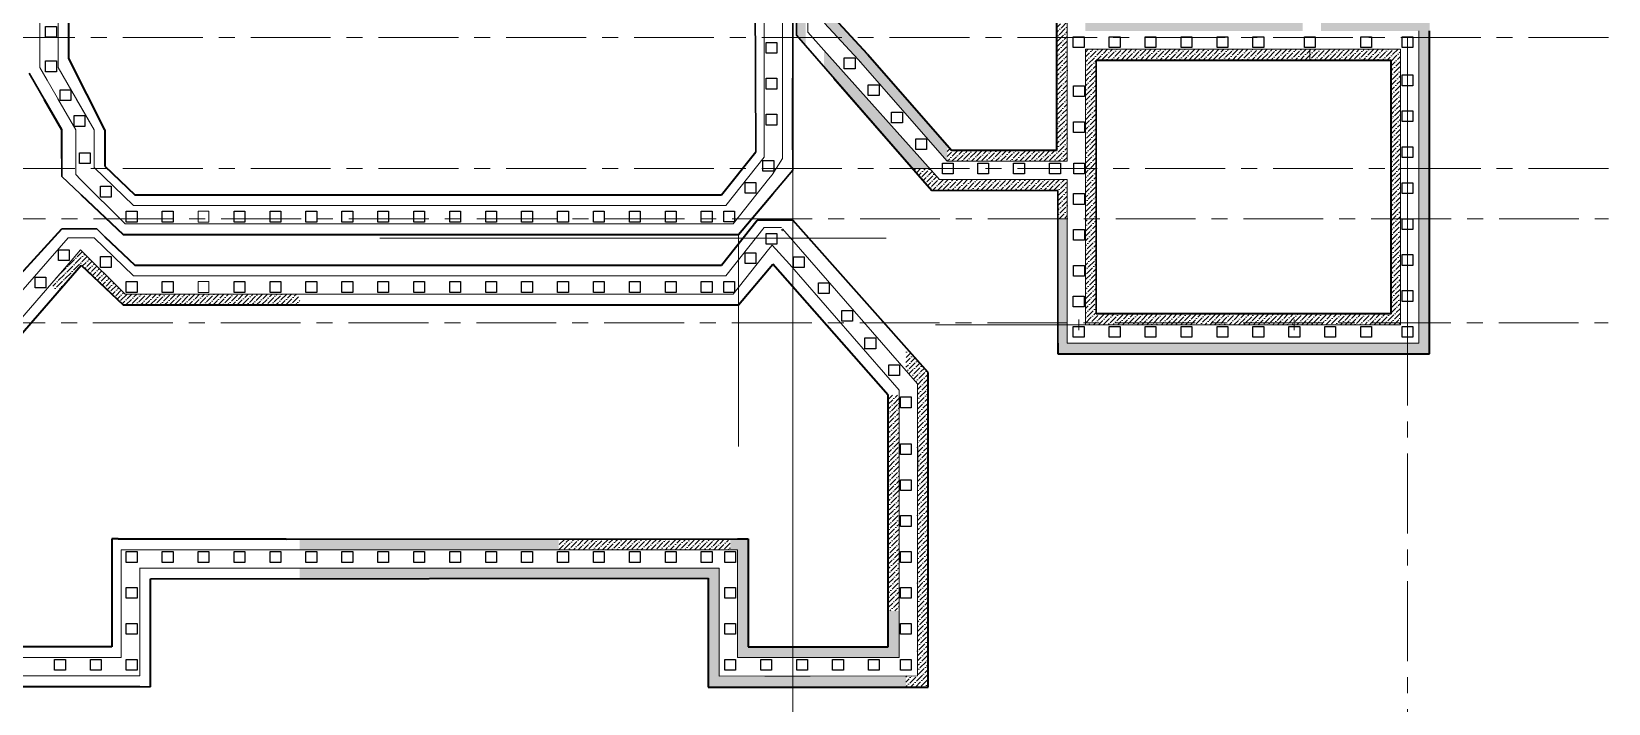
# Model space of a CAD drawing. Header units: millimetres. Extents: x -689206 to 4969298, y -1019800 to 703299.
# Drawn here: x 1076345 to 1120225, y -517150 to -498459 of the extents above; entities that cross this region are included whole.
import ezdxf

# ---------------------------------------------------------------- set-up
doc = ezdxf.new("R2010")
doc.units = ezdxf.units.MM
doc.linetypes.add('JIS_02_4.0', pattern=[5.5, 4, -1.5])
doc.linetypes.add('осеваяX2', pattern=[101.6, 63.5, -12.7, 12.7, -12.7])
for name, color, linetype, lineweight in [('несущие', 7, 'Continuous', 30), ('ПЕРЕГОРОДКИ', 252, 'Continuous', 9), ('РАЗМЕРЫ', 7, 'Continuous', 9), ('сваи', 7, 'JIS_02_4.0', 30), ('стены', 7, 'Continuous', 20)]:
    doc.layers.add(name, color=color, linetype=linetype, lineweight=lineweight)
pattern_1 = [(45, (114195.78, -145217.57), (50.513941, 185.2177825), [238.125, -47.625, 0, -47.625])]
pattern_2 = [(45, (113047.93, -147175.53), (50.513941, 185.2177825), [238.125, -47.625, 0, -47.625])]

msp = doc.modelspace()

# ---------------------------------------------------------------- hatches: boundary and pattern name
at = {"layer": 'РАЗМЕРЫ', "lineweight": 5, "ltscale": 35}
h = msp.add_hatch(dxfattribs=at)
h.set_pattern_fill('ANSI36', color=0, scale=30)
h.set_pattern_definition(pattern_1)
h.paths.add_polyline_path([(1101775.8, -487694.8), (1101823.9, -487694.8), (1101823.9, -487394.8), (1101632.4, -487394.8), (1099385.5, -490377.7), (1098982.2, -490913.2), (1099295.7, -490913.2)])
h.paths.add_polyline_path([(1101823.9, -486584.8), (1101375.8, -486584.8), (1101305.8, -486584.8), (1100903.8, -487115.2), (1101255.3, -487115.2), (1101428.9, -486884.8), (1101607.9, -486884.8), (1101823.9, -486884.8)])
h.paths.add_polyline_path([(1105162.8, -485642.7), (1104862.7, -485642.7), (1104862.7, -486584.8), (1101823.9, -486584.8), (1101823.9, -486884.8), (1105162.8, -486884.8)])
h.paths.add_polyline_path([(1105162.9, -487394.8), (1101823.9, -487394.8), (1101823.9, -487694.8), (1104862.9, -487694.8), (1104862.9, -490913.2), (1105162.9, -490913.2), (1105162.9, -487594.8)])
h.paths.add_polyline_path([(1111913.7, -487394.8), (1105672.8, -487394.8), (1105672.8, -490913.2), (1105972.8, -490913.2), (1105972.8, -487694.8), (1111913.7, -487694.8)])
h.paths.add_polyline_path([(1111913.7, -486584.8), (1105932.6, -486584.8), (1105932.6, -485642.7), (1105672.8, -485642.7), (1105672.8, -486884.8), (1111913.7, -486884.8)])
h.paths.add_polyline_path([(1099295.7, -490913.2), (1098982.2, -490913.2), (1098569, -491461.7), (1098393.6, -491694.6), (1098393.6, -494615.2), (1098693.6, -494615.2), (1098693.6, -491694.6)])
h.paths.add_polyline_path([(1098693.6, -494615.2), (1098393.6, -494615.2), (1098393.6, -498212), (1098409.8, -498229.1), (1098778.7, -498623.2), (1099178.8, -498623.2), (1098693.6, -498104.7)])
h.paths.add_polyline_path([(1099178.8, -498623.2), (1098778.7, -498623.2), (1099350.9, -499234.6), (1101823.9, -502065.7), (1101823.9, -501618.3), (1099610.7, -499084.6)])
h.paths.add_polyline_path([(1097883.5, -491100.6), (1097602.1, -491472), (1097615.7, -494615.2), (1097883.5, -494615.2)])
h.paths.add_polyline_path([(1097685.8, -498623.2), (1097883.5, -498850.1), (1097883.5, -498623.2)])
h.paths.add_polyline_path([(1097632.9, -498562.6), (1097685.8, -498623.2), (1097883.5, -498623.2), (1097883.5, -494615.2), (1097615.7, -494615.2)])
h.paths.add_polyline_path([(1098393.6, -499435.2), (1100863, -502268), (1101330, -502268), (1098393.6, -498981)])
h = msp.add_hatch(dxfattribs=at)
h.set_pattern_fill('ANSI36', color=0, scale=30)
h.set_pattern_definition(pattern_1)
h.paths.add_polyline_path([(1105162.9, -490913.2), (1104862.9, -490913.2), (1104862.9, -494615.2), (1105162.9, -494615.2)])
h.paths.add_polyline_path([(1105162.9, -494615.2), (1104862.9, -494615.2), (1104862.9, -498623.2), (1105162.9, -498623.2)])
h.paths.add_polyline_path([(1105672.8, -494615.2), (1105972.8, -494615.2), (1105972.8, -490913.2), (1105672.8, -490913.2)])
h = msp.add_hatch(dxfattribs=at)
h.set_pattern_fill('ANSI36', color=0, scale=30)
h.set_pattern_definition(pattern_1)
h.paths.add_polyline_path([(1112523.7, -494615.2), (1112223.7, -494615.2), (1112223.7, -498441.9), (1114636.1, -498441.9), (1114636.1, -498141.9), (1112523.7, -498141.9)])
h.paths.add_polyline_path([(1111713.7, -494615.2), (1111413.7, -494615.2), (1111413.7, -498141.9), (1105972.8, -498141.9), (1105972.8, -494615.2), (1105672.8, -494615.2), (1105672.8, -498441.9), (1111713.7, -498441.9)])
h.paths.add_polyline_path([(1115245.7, -498141.9), (1114636.1, -498141.9), (1114636.1, -498441.9), (1114945.7, -498441.9), (1114945.7, -498623.2), (1115245.7, -498623.2), (1115245.7, -498441.9)])
h.paths.add_polyline_path([(1115245.7, -498623.2), (1114945.7, -498623.2), (1114945.7, -502268), (1115245.7, -502268)])
h.paths.add_polyline_path([(1115245.7, -502268), (1114945.7, -502268), (1114945.7, -503667.2), (1115245.7, -503667.2)])
h.paths.add_polyline_path([(1115245.7, -503667.2), (1114945.7, -503667.2), (1114945.7, -506615.2), (1115245.7, -506615.2)])
h.paths.add_polyline_path([(1115245.7, -506615.2), (1114945.7, -506615.2), (1114945.7, -507125.2), (1114636.1, -507125.2), (1114636.1, -507425.2), (1114945.7, -507425.2), (1115245.7, -507425.2)])
h.paths.add_polyline_path([(1114635.7, -507125.2), (1111913.7, -507125.2), (1111913.7, -507425.2), (1114635.7, -507425.2)])
h.paths.add_polyline_path([(1111913.7, -507125.2), (1105483.8, -507125.2), (1105483.8, -507425.2), (1111913.7, -507425.2)])
h.paths.add_polyline_path([(1105483.8, -507125.2), (1105162.9, -507125.2), (1105162.9, -506615.2), (1104903.1, -506615.2), (1104903.1, -507125.2), (1104903.1, -507425.2), (1105483.8, -507425.2)])
h.paths.add_polyline_path([(1105162.9, -504331.9), (1105162.9, -503667.2), (1104903.1, -503667.2), (1104903.1, -504181.9), (1104903.1, -506615.2), (1105162.9, -506615.2)])
h = msp.add_hatch(dxfattribs=at)
h.set_pattern_fill('ANSI36', color=0, scale=30)
h.set_pattern_definition(pattern_1)
h.paths.add_polyline_path([(1105162.9, -498623.2), (1104862.9, -498623.2), (1104862.9, -501769.1), (1101955.6, -501769.1), (1101823.9, -501618.3), (1101823.9, -502065.7), (1101826.9, -502069.1), (1105162.9, -502069.1)])
h.paths.add_polyline_path([(1105162.9, -502579.1), (1101823.9, -502579.1), (1101823.9, -502879.1), (1104903.1, -502879.1), (1104903.1, -503667.2), (1105162.9, -503667.2)])
h.paths.add_polyline_path([(1101823.9, -502579.1), (1101607.9, -502579.1), (1101330, -502268), (1100863, -502268), (1101395.8, -502879.1), (1101823.9, -502879.1)])
h = msp.add_hatch(dxfattribs=at)
h.set_pattern_fill('ANSI36', color=0, scale=30)
h.set_pattern_definition(pattern_1)
h.paths.add_polyline_path([(1105972.8, -503667.2), (1105672.8, -503667.2), (1105672.9, -506615.2), (1111913.7, -506615.2), (1111913.7, -506315.2), (1105972.8, -506315.2)])
h.paths.add_polyline_path([(1105972.8, -502268), (1105672.8, -502268), (1105672.8, -503667.2), (1105972.8, -503667.2)])
h.paths.add_polyline_path([(1114435.7, -503667.2), (1114175.9, -503667.2), (1114175.9, -506315.2), (1111913.7, -506315.2), (1111913.7, -506615.2), (1114435.7, -506615.2)])
h.paths.add_polyline_path([(1114435.7, -502268), (1114175.9, -502268), (1114175.9, -503667.2), (1114435.7, -503667.2)])
h.paths.add_polyline_path([(1114435.7, -498951.9), (1111913.7, -498951.9), (1111913.7, -499251.9), (1114175.9, -499251.9), (1114175.9, -502268), (1114435.7, -502268)])
h = msp.add_hatch(dxfattribs=at)
h.set_pattern_fill('ANSI36', color=0, scale=30)
h.set_pattern_definition(pattern_1)
h.paths.add_polyline_path([(1105672.8, -498951.9), (1105672.8, -502268), (1105972.8, -502268), (1105972.8, -502069.1), (1105972.8, -499251.9), (1111913.7, -499251.9), (1111913.7, -498951.9)])
h = msp.add_hatch(dxfattribs=at)
h.set_pattern_fill('ANSI36', color=0, scale=30)
h.set_pattern_definition(pattern_2)
h.paths.add_polyline_path([(1077709.8, -504531), (1077502.7, -504768.8), (1076936.6, -505418.7), (1076936.9, -505625.2), (1077150.6, -505625.2), (1077728.4, -504960.8), (1078432, -505625.2), (1078808.7, -505625.2)])
h.paths.add_polyline_path([(1078949.3, -505765.2), (1078808.7, -505625.2), (1078432, -505625.2), (1078897.9, -506065.2), (1079131.6, -506065.2), (1079131.6, -505765.2)])
h.paths.add_polyline_path([(1083806, -506065.2), (1083806, -505765.2), (1080926, -505765.2), (1079131.6, -505765.2), (1079131.6, -506065.2)])
h = msp.add_hatch(dxfattribs=at)
h.set_pattern_fill('ANSI36', color=0, scale=30)
h.set_pattern_definition(pattern_2)
h.paths.add_polyline_path([(1101296, -507945.5), (1100676, -507248.1), (1100676, -507888.3), (1100996, -508255.7), (1100996, -508255.7), (1100996, -508573.2), (1101296, -508573.2), (1101296, -508245.5)])
h.paths.add_polyline_path([(1100996, -513075.2), (1101296, -513075.2), (1101296, -508573.2), (1100996, -508573.2)])
h.paths.add_polyline_path([(1100486, -508573.2), (1100186, -508573.2), (1100186, -513075.2), (1100486, -513075.2)])
h.paths.add_polyline_path([(1100186, -514575.2), (1100486, -514575.2), (1100486, -513075.2), (1100186, -513075.2)])
h.paths.add_polyline_path([(1100996, -514575.2), (1101296, -514575.2), (1101296, -513075.2), (1100996, -513075.2)])
h.paths.add_polyline_path([(1101296, -514575.2), (1100996, -514575.2), (1100996, -516075.2), (1101296, -516075.2)])
h.paths.add_polyline_path([(1101296, -516075.2), (1100996, -516075.2), (1100996, -516385.2), (1100676, -516385.7), (1100676, -516693.8), (1100996, -516693.8), (1101296, -516693.8)])
h = msp.add_hatch(dxfattribs=at)
h.set_pattern_fill('ANSI36', color=0, scale=30)
h.set_pattern_definition(pattern_2)
h.paths.add_polyline_path([(1091016, -512576.6), (1083806, -512578.6), (1083806, -512875.4), (1084006, -512875.2), (1087415.9, -512875.2), (1090811.8, -512875.2), (1091016, -512875.2)])
h.paths.add_polyline_path([(1091016, -513385.2), (1090906.4, -513385.2), (1083806, -513385.2), (1083806, -513679.1), (1091016, -513668.4)])
h.paths.add_polyline_path([(1092335.9, -513385.2), (1091016, -513385.2), (1091016, -513668.4), (1092335.9, -513666.4)])
h.paths.add_polyline_path([(1095476, -513385.2), (1092335.9, -513385.2), (1092335.9, -513666.4), (1095171.9, -513662.2), (1095171.9, -514575.2), (1095476, -514575.2)])
h.paths.add_polyline_path([(1095476, -514575.2), (1095171.9, -514575.2), (1095171.9, -516075.2), (1095477.4, -516075.2), (1095476, -515115.2)])
h.paths.add_polyline_path([(1095477.4, -516075.2), (1095171.9, -516075.2), (1095171.9, -516393.8), (1095171.9, -516693.8), (1095786, -516693.8), (1095786, -516392.9), (1095477.9, -516393.4)])
h.paths.add_polyline_path([(1096935.7, -515575.5), (1096286, -515575.5), (1096286, -514575.2), (1095986, -514575.2), (1095986, -515875.2), (1096935.7, -515875.2)])
h.paths.add_polyline_path([(1100486, -514575.2), (1100186, -514575.2), (1100186, -515575.5), (1096935.7, -515575.5), (1096935.7, -515875.2), (1100486, -515875.2)])
h.paths.add_polyline_path([(1100676, -516385.7), (1096935.7, -516391.2), (1096935.7, -516693.8), (1100676, -516693.8)])
h.paths.add_polyline_path([(1096935.7, -516391.5), (1096746, -516391.5), (1095786, -516392.9), (1095786, -516693.8), (1096935.7, -516693.8)])
h.paths.add_polyline_path([(1096286, -513075.2), (1095986, -513075.2), (1095986, -514575.2), (1096286, -514575.2)])
h.paths.add_polyline_path([(1096286, -512575.1), (1095986, -512575.2), (1095786, -512575.3), (1095786, -512875.2), (1095986, -512875.2), (1095986, -513075.2), (1096286, -513075.2)])
h = msp.add_hatch(dxfattribs=at)
h.set_pattern_fill('ANSI36', color=0, scale=30)
h.set_pattern_definition(pattern_2)
h.paths.add_polyline_path([(1092335.9, -512875.2), (1092335.9, -512576.2), (1091016, -512576.6), (1091016, -512875.2)])
h.paths.add_polyline_path([(1092335.9, -512576.2), (1092335.9, -512875.2), (1095786, -512875.2), (1095786, -512575.3)])

# ---------------------------------------------------------------- linework, layer by layer
at = {"layer": 'несущие', "lineweight": 35}
for p, q in [((1104862.9, -487694.8), (1104862.9, -501769.1)), ((1105672.8, -499251.9), (1105672.7, -499251.9)), ((1114175.9, -506315.2), (1105972.8, -506315.2))]:
    msp.add_line(p, q, dxfattribs=at)
at = {"layer": 'несущие', "lineweight": 13}
for p, q in [((1105162.9, -487594.8), (1105162.9, -502069.1)), ((1105672.8, -498951.9), (1105672.8, -502069.1)), ((1078956, -512875.2), (1078836, -512875.2))]:
    msp.add_line(p, q, dxfattribs=at)
at = {"layer": 'несущие', "lineweight": 30}
msp.add_line((1105972.8, -499251.9), (1105972.8, -502069.1), dxfattribs=at)
at = {"layer": 'несущие', "lineweight": 15}
for p, q in [((1097245.7, -501280.5), (1097246, -501992.3)), ((1084006, -512875.2), (1078956, -512879.6)), ((1087415.9, -512875.2), (1084006, -512875.2)), ((1090811.8, -512875.2), (1087415.9, -512875.2)), ((1079353.1, -513385.2), (1095476, -513385.2)), ((1079354, -513385.2), (1079354, -516385.2))]:
    msp.add_line(p, q, dxfattribs=at)
at = {"layer": 'ПЕРЕГОРОДКИ', "linetype": 'ByBlock', "lineweight": 15}
for p, q in [((1078836, -515875.2), (1074335.9, -515875.2)), ((1079354, -516385.2), (1073825.9, -516385.2))]:
    msp.add_line(p, q, dxfattribs=at)
at = {"layer": 'РАЗМЕРЫ', "linetype": 'осеваяX2', "lineweight": 5, "ltscale": 35}
for p, q in [((1114636.1, -523087.6), (1114636.1, -473246.3)), ((1120225.4, -498623.2), (1053172.7, -498623.2)), ((1120225.4, -502268), (1053172.7, -502268))]:
    msp.add_line(p, q, dxfattribs=at)
at = {"layer": 'РАЗМЕРЫ', "lineweight": 30, "ltscale": 35}
for p, q in [((1097526.8, -499757.6), (1097526.8, -487932.3)), ((1097632.9, -498562.6), (1097632.9, -491431.3)), ((1101395.8, -502879.1), (1097632.9, -498562.6)), ((1077187.9, -501192.3), (1076275.9, -499612.6)), ((1077187.9, -501992.3), (1077187.9, -502492.4)), ((1097526.8, -501747.7), (1097526.8, -502316.9)), ((1096017.9, -504107.2), (1097526.8, -502316.9)), ((1078897.9, -504107.2), (1077187.9, -502492.4)), ((1096539.7, -503710), (1097530.6, -503710)), ((1077187.9, -503950.2), (1078159.1, -503950.2)), ((1078385.9, -504165.5), (1078159.1, -503950.2)), ((1079354, -516685.2), (1079654, -516685.2))]:
    msp.add_line(p, q, dxfattribs=at)
at = {"layer": 'РАЗМЕРЫ', "lineweight": 35, "ltscale": 35}
for p, q in [((1077385.9, -499205.2), (1077385.9, -490357.6)), ((1115245.7, -507425.2), (1115245.7, -498441.9)), ((1078385.9, -501192.3), (1077385.9, -499205.2)), ((1097526.8, -501747.7), (1097526.8, -499757.6)), ((1098674.6, -499757.6), (1101395.8, -502879.1)), ((1077187.9, -501192.3), (1076708.3, -500361.6)), ((1077187.9, -501992.3), (1077187.9, -501192.3)), ((1078385.9, -501192.3), (1078385.9, -502207.6)), ((1078385.9, -502207.6), (1079217.9, -502997.2)), ((1079217.9, -502997.2), (1095547.4, -502997.2)), ((1096017.9, -504107.2), (1096971.5, -502975.8)), ((1101296, -507945.5), (1097530.6, -503710)), ((1073525.9, -507955.5), (1077187.9, -503950.2)), ((1078385.9, -504165.5), (1079217.9, -504955.2)), ((1078897.9, -504107.2), (1095866, -504107.2)), ((1095866, -504107.2), (1096017.9, -504107.2)), ((1079217.9, -504955.2), (1095547.4, -504955.2)), ((1096017.9, -506065.2), (1096971.5, -504933.8)), ((1100186, -508573.2), (1096971.5, -504933.8)), ((1078897.9, -506065.2), (1095866, -506065.2)), ((1095866, -506065.2), (1096017.9, -506065.2)), ((1104903.1, -507125.2), (1104903.1, -507425.2)), ((1104903.1, -507425.2), (1114945.7, -507425.2)), ((1114945.7, -507425.2), (1115245.7, -507425.2)), ((1101296, -508245.5), (1101296, -507945.5)), ((1100186, -515575.5), (1100186, -508573.2)), ((1101296, -516693.8), (1101296, -508245.5)), ((1078755.7, -512575.1), (1078576.2, -512575.2)), ((1078755.7, -512575.4), (1083426, -512575.4)), ((1083426, -512578.7), (1095986, -512575.2)), ((1095986, -512575.2), (1096286, -512575.1)), ((1096286, -512575.1), (1096286, -515575.5)), ((1079654, -513685.2), (1095171.9, -513662.2)), ((1079654, -516685.2), (1079654, -513685.2)), ((1095171.9, -513661.8), (1095171.9, -516393.8)), ((1078576.2, -515575.2), (1074635.9, -515575.2)), ((1096282.7, -515575.5), (1100186, -515575.5)), ((1095171.9, -516393.8), (1095171.9, -516693.8)), ((1079354, -516685.2), (1073525.9, -516685.2)), ((1095171.9, -516693.8), (1100996, -516693.8)), ((1100996, -516693.8), (1101296, -516693.8))]:
    msp.add_line(p, q, dxfattribs=at)
at = {"layer": 'РАЗМЕРЫ', "linetype": 'ByBlock', "lineweight": 15}
for p, q in [((1076575.9, -490609.3), (1076575.9, -499205.2)), ((1077087, -499459.6), (1077085.9, -491745.7)), ((1078085.9, -502240.5), (1079180, -503297.2)), ((1077709.8, -502573), (1078949.3, -503807.2)), ((1095866, -503807.2), (1096853.5, -502567.9)), ((1077709.8, -504531), (1078949.3, -505765.2)), ((1078085.9, -504198.5), (1079180, -505255.2)), ((1095866, -505765.2), (1096853.5, -504525.9)), ((1097439, -504933.8), (1096954.6, -504399.1))]:
    msp.add_line(p, q, dxfattribs=at)
at = {"layer": 'РАЗМЕРЫ', "lineweight": 5, "ltscale": 35}
for p, q in [((1097943.1, -491694.6), (1097943.1, -498475.6)), ((1097245.7, -498981), (1097245.7, -498212)), ((1097943.1, -498475.6), (1098393.6, -498981)), ((1076575.9, -499460.2), (1076575.9, -499205.2)), ((1105672.8, -502268), (1105672.8, -498951.9)), ((1105672.8, -498951.9), (1111913.7, -498951.9)), ((1111913.7, -499251.9), (1105972.8, -499251.9)), ((1105972.8, -499251.9), (1105972.8, -502268)), ((1111913.7, -498951.9), (1111913.7, -499251.9)), ((1076779, -499812), (1076575.9, -499460.2)), ((1077575.9, -501192.3), (1077575.9, -502439.8)), ((1096954.6, -502441.1), (1097246, -501992.3)), ((1097526.8, -502268), (1097526.8, -539787.4)), ((1101800, -502268), (1101500, -502268)), ((1101800.1, -502268), (1101500, -502268)), ((1105972.8, -502268), (1105672.8, -502268)), ((1105972.8, -502268), (1105672.8, -502268)), ((1077575.9, -502439.8), (1077709.8, -502573)), ((1096017.9, -504107.2), (1096017.9, -510001.1)), ((1096735.7, -503912), (1097215.3, -503912)), ((1097246, -504002.6), (1097215.3, -503964.5)), ((1078085.9, -504198.5), (1077359.7, -504198.5)), ((1086039.8, -504207.2), (1100130.8, -504207.2))]:
    msp.add_line(p, q, dxfattribs=at)
at = {"layer": 'РАЗМЕРЫ', "linetype": 'ByBlock', "lineweight": 13}
for p, q in [((1099350.9, -499234.6), (1098409.8, -498229.1)), ((1097245.7, -501280.5), (1097245.7, -498981)), ((1095665.4, -503297.2), (1096735.7, -501954.1)), ((1079180, -503297.2), (1086775.7, -503297.2)), ((1086775.7, -503297.2), (1092095.7, -503297.2)), ((1092475.7, -503297.2), (1095665.4, -503297.2)), ((1080926, -503807.2), (1078949.3, -503807.2)), ((1087036, -503807.2), (1080926, -503807.2)), ((1087036, -503807.2), (1093634.9, -503807.2)), ((1093634.9, -503807.2), (1095476, -503807.2)), ((1095665.4, -505255.2), (1096735.7, -503912)), ((1079180, -505255.2), (1086775.7, -505255.2)), ((1086775.7, -505255.2), (1092095.7, -505255.2)), ((1092475.7, -505255.2), (1095665.4, -505255.2)), ((1080926, -505765.2), (1078949.3, -505765.2)), ((1087036, -505765.2), (1080926, -505765.2)), ((1087036, -505765.2), (1093634.9, -505765.2)), ((1093634.9, -505765.2), (1095476, -505765.2))]:
    msp.add_line(p, q, dxfattribs=at)
at = {"layer": 'РАЗМЕРЫ', "linetype": 'ByBlock', "lineweight": 35}
for p, q in [((1099610.7, -499084.6), (1098693.6, -498104.7)), ((1095547.4, -502997.2), (1096499.2, -501802.9)), ((1077728.4, -503002.8), (1078897.9, -504107.2)), ((1095547.4, -504955.2), (1096539.7, -503710)), ((1077728.4, -504960.8), (1078897.9, -506065.2))]:
    msp.add_line(p, q, dxfattribs=at)
at = {"layer": 'РАЗМЕРЫ', "linetype": 'ByBlock', "lineweight": 13, "ltscale": 35}
for p, q in [((1077085.9, -498825.2), (1077086.3, -498825.2)), ((1092475.7, -503297.2), (1091995.4, -503297.2)), ((1095476, -503807.2), (1095866, -503807.2)), ((1092475.7, -505255.2), (1091995.4, -505255.2)), ((1095476, -505765.2), (1095866, -505765.2)), ((1100996, -509373.2), (1101010.4, -510643.1)), ((1078836, -512875.2), (1078836, -514145.2))]:
    msp.add_line(p, q, dxfattribs=at)
at = {"layer": 'РАЗМЕРЫ', "lineweight": 18}
msp.add_line((1098393.6, -498981), (1101606.9, -502578), dxfattribs=at)
at = {"layer": 'РАЗМЕРЫ', "lineweight": 9, "ltscale": 150}
for p, q in [((1099122, -498989.5), (1099121.7, -498989.7)), ((1099973.3, -499931.3), (1099966.6, -499937.1)), ((1100808.2, -500888.2), (1100801.6, -500894))]:
    msp.add_line(p, q, dxfattribs=at)
at = {"layer": 'РАЗМЕРЫ', "lineweight": 13, "ltscale": 35}
for p, q in [((1076779, -499812), (1076758.2, -499775.9)), ((1078836, -515875.2), (1078836, -515575.2))]:
    msp.add_line(p, q, dxfattribs=at)
at = {"layer": 'РАЗМЕРЫ', "linetype": 'ByBlock', "lineweight": 20}
for p, q in [((1096853.5, -502567.9), (1096954.6, -502441.1)), ((1096853.5, -504525.9), (1096954.6, -504399.1))]:
    msp.add_line(p, q, dxfattribs=at)
at = {"layer": 'РАЗМЕРЫ', "lineweight": 15}
msp.add_line((1105162.9, -502579.1), (1101606.9, -502579.1), dxfattribs=at)
at = {"layer": 'РАЗМЕРЫ', "linetype": 'ByBlock', "lineweight": 9, "ltscale": 35}
for p, q in [((1080219.3, -503297.2), (1081489.3, -503297.2)), ((1080219.3, -505255.2), (1081489.3, -505255.2)), ((1095476, -512875.2), (1095986, -512875.2)), ((1092176.4, -513385.2), (1090906.4, -513385.2)), ((1094716, -513385.2), (1093446, -513385.2)), ((1098016, -515875.2), (1099286, -515875.2)), ((1096746, -516391.5), (1098016, -516391.5))]:
    msp.add_line(p, q, dxfattribs=at)
at = {"layer": 'РАЗМЕРЫ', "lineweight": 30}
msp.add_line((1104903.1, -502879.1), (1101395.8, -502879.1), dxfattribs=at)
at = {"layer": 'РАЗМЕРЫ', "linetype": 'ByBlock', "lineweight": 5, "ltscale": 35}
msp.add_line((1100486, -510643.1), (1100486, -511913.1), dxfattribs=at)
at = {"layer": 'РАЗМЕРЫ', "linetype": 'ByBlock', "lineweight": 15, "ltscale": 35}
for p, q in [((1095986, -512875.2), (1090811.8, -512875.2)), ((1079354, -514145.2), (1079354, -515415.2)), ((1095477.9, -516393.4), (1095475.2, -514606)), ((1095986, -515875.2), (1096745.2, -515876))]:
    msp.add_line(p, q, dxfattribs=at)
at = {"layer": 'сваи', "linetype": 'ByBlock', "lineweight": 20, "ltscale": 35}
for p, q in [((1093634.9, -503807.2), (1093536.9, -503807.2)), ((1093634.9, -505765.2), (1093536.9, -505765.2))]:
    msp.add_line(p, q, dxfattribs=at)
at = {"layer": 'стены', "lineweight": 30}
for p, q in [((1096436.1, -487313.6), (1096499.2, -501802.9)), ((1105972.8, -506315.2), (1105972.8, -502069.1)), ((1104903.1, -504181.9), (1104903.1, -502879.1)), ((1104903.1, -507125.2), (1104903.1, -504181.9))]:
    msp.add_line(p, q, dxfattribs=at)
at = {"layer": 'стены', "lineweight": 13}
for p, q in [((1096735.7, -491092.9), (1096735.7, -501954.1)), ((1114945.7, -498441.9), (1114945.7, -507125.2)), ((1114635.7, -507567.6), (1114635.7, -498751.9)), ((1099350.9, -499234.6), (1101826.9, -502069.1)), ((1099412.5, -499300.5), (1099420.2, -499310.8)), ((1105672.8, -498951.9), (1114435.7, -498951.9)), ((1114435.7, -506615.2), (1114435.7, -498951.9)), ((1078085.9, -501192.3), (1077585.9, -500326.2)), ((1078085.9, -501192.3), (1078085.9, -501992.3)), ((1078085.9, -501192.3), (1078085.9, -501992.3)), ((1095986, -515875.2), (1095986, -512875.2))]:
    msp.add_line(p, q, dxfattribs=at)
at = {"layer": 'стены', "lineweight": 35}
for p, q in [((1099610.7, -499084.6), (1101955.6, -501769.1)), ((1105972.8, -499251.9), (1114175.9, -499251.9)), ((1114175.9, -506315.2), (1114175.9, -499251.9)), ((1104862.9, -501769.1), (1101955.6, -501769.1)), ((1074635.9, -508516.6), (1077728.4, -504960.8)), ((1078576.2, -512575.2), (1078576.2, -515575.2))]:
    msp.add_line(p, q, dxfattribs=at)
at = {"layer": 'стены', "lineweight": 15}
for p, q in [((1077085.9, -499460.2), (1078085.9, -501192.3)), ((1077575.9, -501192.3), (1076779, -499812)), ((1077575.9, -501992.3), (1077575.9, -501192.3)), ((1078085.9, -501192.3), (1078085.9, -501992.3)), ((1078085.9, -501992.3), (1078085.9, -502240.5)), ((1105162.9, -502069.1), (1101826.9, -502069.1)), ((1105672.9, -506615.2), (1105672.8, -502069.1)), ((1105162.9, -504331.9), (1105162.9, -502579.1)), ((1100996, -508255.7), (1097246, -503950.2)), ((1073825.9, -508255.7), (1077359.7, -504198.5)), ((1077502.7, -504768.8), (1077709.8, -504531)), ((1105162.9, -507125.2), (1105162.9, -504331.9)), ((1074335.9, -508404.6), (1077502.7, -504768.8)), ((1100486, -508432.2), (1097439, -504933.8)), ((1114945.7, -507125.2), (1105162.9, -507125.2)), ((1100486, -515875.2), (1100486, -508432.2)), ((1100996, -516385.2), (1100996, -508255.7)), ((1078836, -512875.2), (1078836, -515875.2)), ((1095986, -515875.2), (1095986, -512875.2)), ((1095476, -513385.2), (1095476, -515635.5)), ((1100486, -515875.2), (1095986, -515875.2)), ((1100996, -516385.2), (1095476, -516393.4))]:
    msp.add_line(p, q, dxfattribs=at)
at = {"layer": 'стены'}
for p, q in [((1077575.9, -501192.3), (1077075.9, -500326.2)), ((1077575.9, -501992.3), (1077575.9, -501192.3)), ((1077575.9, -501992.3), (1077575.9, -501192.3)), ((1078085.9, -501992.3), (1078085.9, -502240.5)), ((1078085.9, -501992.3), (1078085.9, -502240.5)), ((1100996, -508255.7), (1097246, -503950.2)), ((1073825.9, -508255.7), (1077359.7, -504198.5)), ((1073825.9, -508255.7), (1077359.7, -504198.5)), ((1105483.8, -506767.2), (1105483.8, -506467.2)), ((1107161, -506615.2), (1107461, -506615.2)), ((1111333.8, -506615.2), (1111633.8, -506615.2)), ((1111483.8, -506765.2), (1111483.8, -506465.2))]:
    msp.add_line(p, q, dxfattribs=at)
at = {"layer": 'стены', "linetype": 'осеваяX2', "lineweight": 5, "ltscale": 35}
for p, q in [((1053172.7, -503667.2), (1120225.4, -503667.2)), ((1053162.5, -506562.8), (1120215.2, -506562.8))]:
    msp.add_line(p, q, dxfattribs=at)
at = {"layer": 'стены', "lineweight": 20}
for p, q in [((1101500.1, -506615.2), (1110263, -506615.2)), ((1105672.9, -506615.2), (1114435.7, -506615.2))]:
    msp.add_line(p, q, dxfattribs=at)
at = {"layer": 'стены', "lineweight": 25}
for points in [[(1076735.9, -498315.2), (1077035.9, -498315.2), (1077035.9, -498615.2), (1076735.9, -498615.2)], [(1096785.7, -498760.1), (1097085.7, -498760.1), (1097085.7, -499060.1), (1096785.7, -499060.1)], [(1105333.8, -498601.9), (1105633.8, -498601.9), (1105633.8, -498901.9), (1105333.8, -498901.9)], [(1106333.8, -498601.9), (1106633.8, -498601.9), (1106633.8, -498901.9), (1106333.8, -498901.9)], [(1107333.8, -498601.9), (1107633.8, -498601.9), (1107633.8, -498901.9), (1107333.8, -498901.9)], [(1108333.8, -498601.9), (1108633.8, -498601.9), (1108633.8, -498901.9), (1108333.8, -498901.9)], [(1109333.8, -498601.9), (1109633.8, -498601.9), (1109633.8, -498901.9), (1109333.8, -498901.9)], [(1110333.8, -498601.9), (1110633.8, -498601.9), (1110633.8, -498901.9), (1110333.8, -498901.9)], [(1111763.7, -498601.9), (1112063.7, -498601.9), (1112063.7, -498901.9), (1111763.7, -498901.9)], [(1113333.8, -498601.9), (1113633.8, -498601.9), (1113633.8, -498901.9), (1113333.8, -498901.9)], [(1114485.7, -498601.9), (1114785.7, -498601.9), (1114785.7, -498901.9), (1114485.7, -498901.9)], [(1076735.9, -499277.6), (1077035.9, -499277.6), (1077035.9, -499577.6), (1076735.9, -499577.6)], [(1098959.7, -499194.3), (1099259.7, -499194.3), (1099259.7, -499494.3), (1098959.7, -499494.3)], [(1096785.7, -499760.1), (1097085.7, -499760.1), (1097085.7, -500060.1), (1096785.7, -500060.1)], [(1114485.7, -499665.2), (1114785.7, -499665.2), (1114785.7, -499965.2), (1114485.7, -499965.2)], [(1077137.9, -500081.5), (1077437.9, -500081.5), (1077437.9, -500381.5), (1077137.9, -500381.5)], [(1099627, -499939.4), (1099927, -499939.4), (1099927, -500239.4), (1099627, -500239.4)], [(1105341.8, -499965.8), (1105641.8, -499965.8), (1105641.8, -500265.8), (1105341.8, -500265.8)], [(1114485.7, -500665.2), (1114785.7, -500665.2), (1114785.7, -500965.2), (1114485.7, -500965.2)], [(1077527.9, -500797.6), (1077827.9, -500797.6), (1077827.9, -501097.6), (1077527.9, -501097.6)], [(1096785.7, -500760.1), (1097085.7, -500760.1), (1097085.7, -501060.1), (1096785.7, -501060.1)], [(1100276.9, -500702.2), (1100576.9, -500702.2), (1100576.9, -501002.2), (1100276.9, -501002.2)], [(1105341.8, -500965.8), (1105641.8, -500965.8), (1105641.8, -501265.8), (1105341.8, -501265.8)], [(1100952.5, -501442.1), (1101252.5, -501442.1), (1101252.5, -501742.1), (1100952.5, -501742.1)], [(1077677.9, -501828.6), (1077977.9, -501828.6), (1077977.9, -502128.6), (1077677.9, -502128.6)], [(1114485.7, -501665.2), (1114785.7, -501665.2), (1114785.7, -501965.2), (1114485.7, -501965.2)], [(1096696.6, -502044.5), (1096996.6, -502044.5), (1096996.6, -502344.5), (1096696.6, -502344.5)], [(1101689.9, -502117.6), (1101989.9, -502117.6), (1101989.9, -502417.6), (1101689.9, -502417.6)], [(1102673.9, -502118), (1102973.9, -502118), (1102973.9, -502418), (1102673.9, -502418)], [(1103673.9, -502118), (1103973.9, -502118), (1103973.9, -502418), (1103673.9, -502418)], [(1104673.9, -502118), (1104973.9, -502118), (1104973.9, -502418), (1104673.9, -502418)], [(1105349.7, -502117.6), (1105649.7, -502117.6), (1105649.7, -502417.6), (1105349.7, -502417.6)], [(1078262.4, -502763.3), (1078562.4, -502763.3), (1078562.4, -503063.3), (1078262.4, -503063.3)], [(1096204.2, -502655.7), (1096504.2, -502655.7), (1096504.2, -502955.7), (1096204.2, -502955.7)], [(1114485.7, -502665.2), (1114785.7, -502665.2), (1114785.7, -502965.2), (1114485.7, -502965.2)], [(1105341.8, -502965.8), (1105641.8, -502965.8), (1105641.8, -503265.8), (1105341.8, -503265.8)], [(1078982.1, -503457.6), (1079282.1, -503457.6), (1079282.1, -503757.6), (1078982.1, -503757.6)], [(1079982.1, -503457.6), (1080282.1, -503457.6), (1080282.1, -503757.6), (1079982.1, -503757.6)], [(1081982.1, -503457.6), (1082282.1, -503457.6), (1082282.1, -503757.6), (1081982.1, -503757.6)], [(1082982.1, -503457.6), (1083282.1, -503457.6), (1083282.1, -503757.6), (1082982.1, -503757.6)], [(1083982.1, -503457.6), (1084282.1, -503457.6), (1084282.1, -503757.6), (1083982.1, -503757.6)], [(1084982.1, -503457.6), (1085282.1, -503457.6), (1085282.1, -503757.6), (1084982.1, -503757.6)], [(1085982.1, -503457.6), (1086282.1, -503457.6), (1086282.1, -503757.6), (1085982.1, -503757.6)], [(1086982.1, -503457.6), (1087282.1, -503457.6), (1087282.1, -503757.6), (1086982.1, -503757.6)], [(1087982.1, -503457.6), (1088282.1, -503457.6), (1088282.1, -503757.6), (1087982.1, -503757.6)], [(1088982.1, -503457.6), (1089282.1, -503457.6), (1089282.1, -503757.6), (1088982.1, -503757.6)], [(1089982.1, -503457.6), (1090282.1, -503457.6), (1090282.1, -503757.6), (1089982.1, -503757.6)], [(1090982.1, -503457.6), (1091282.1, -503457.6), (1091282.1, -503757.6), (1090982.1, -503757.6)], [(1091982.1, -503457.6), (1092282.1, -503457.6), (1092282.1, -503757.6), (1091982.1, -503757.6)], [(1092982.1, -503457.6), (1093282.1, -503457.6), (1093282.1, -503757.6), (1092982.1, -503757.6)], [(1093982.1, -503457.6), (1094282.1, -503457.6), (1094282.1, -503757.6), (1093982.1, -503757.6)], [(1094982.1, -503457.6), (1095282.1, -503457.6), (1095282.1, -503757.6), (1094982.1, -503757.6)], [(1095604.7, -503456), (1095904.7, -503456), (1095904.7, -503756), (1095604.7, -503756)], [(1114485.7, -503665.2), (1114785.7, -503665.2), (1114785.7, -503965.2), (1114485.7, -503965.2)], [(1096785.7, -504075.9), (1097085.7, -504075.9), (1097085.7, -504375.9), (1096785.7, -504375.9)], [(1105341.8, -503965.8), (1105641.8, -503965.8), (1105641.8, -504265.8), (1105341.8, -504265.8)], [(1077094.4, -504531.3), (1077394.4, -504531.3), (1077394.4, -504831.3), (1077094.4, -504831.3)], [(1096204.2, -504613.6), (1096504.2, -504613.6), (1096504.2, -504913.6), (1096204.2, -504913.6)], [(1078262.4, -504721.2), (1078562.4, -504721.2), (1078562.4, -505021.2), (1078262.4, -505021.2)], [(1097548, -504723.1), (1097848, -504723.1), (1097848, -505023.1), (1097548, -505023.1)], [(1105341.8, -504965.8), (1105641.8, -504965.8), (1105641.8, -505265.8), (1105341.8, -505265.8)], [(1114485.7, -504665.2), (1114785.7, -504665.2), (1114785.7, -504965.2), (1114485.7, -504965.2)], [(1076442.7, -505289.7), (1076742.7, -505289.7), (1076742.7, -505589.7), (1076442.7, -505589.7)], [(1078982.1, -505415.5), (1079282.1, -505415.5), (1079282.1, -505715.5), (1078982.1, -505715.5)], [(1079982.1, -505415.5), (1080282.1, -505415.5), (1080282.1, -505715.5), (1079982.1, -505715.5)], [(1081982.1, -505415.5), (1082282.1, -505415.5), (1082282.1, -505715.5), (1081982.1, -505715.5)], [(1082982.1, -505415.5), (1083282.1, -505415.5), (1083282.1, -505715.5), (1082982.1, -505715.5)], [(1083982.1, -505415.5), (1084282.1, -505415.5), (1084282.1, -505715.5), (1083982.1, -505715.5)], [(1084982.1, -505415.5), (1085282.1, -505415.5), (1085282.1, -505715.5), (1084982.1, -505715.5)], [(1085982.1, -505415.5), (1086282.1, -505415.5), (1086282.1, -505715.5), (1085982.1, -505715.5)], [(1086982.1, -505415.5), (1087282.1, -505415.5), (1087282.1, -505715.5), (1086982.1, -505715.5)], [(1087982.1, -505415.5), (1088282.1, -505415.5), (1088282.1, -505715.5), (1087982.1, -505715.5)], [(1088982.1, -505415.5), (1089282.1, -505415.5), (1089282.1, -505715.5), (1088982.1, -505715.5)], [(1089982.1, -505415.5), (1090282.1, -505415.5), (1090282.1, -505715.5), (1089982.1, -505715.5)], [(1090982.1, -505415.5), (1091282.1, -505415.5), (1091282.1, -505715.5), (1090982.1, -505715.5)], [(1091982.1, -505415.5), (1092282.1, -505415.5), (1092282.1, -505715.5), (1091982.1, -505715.5)], [(1092982.1, -505415.5), (1093282.1, -505415.5), (1093282.1, -505715.5), (1092982.1, -505715.5)], [(1093982.1, -505415.5), (1094282.1, -505415.5), (1094282.1, -505715.5), (1093982.1, -505715.5)], [(1094982.1, -505415.5), (1095282.1, -505415.5), (1095282.1, -505715.5), (1094982.1, -505715.5)], [(1095604.7, -505414), (1095904.7, -505414), (1095904.7, -505714), (1095604.7, -505714)], [(1098240, -505448.8), (1098540, -505448.8), (1098540, -505748.8), (1098240, -505748.8)], [(1105333.8, -505815.8), (1105633.8, -505815.8), (1105633.8, -506115.8), (1105333.8, -506115.8)], [(1114485.7, -505665.2), (1114785.7, -505665.2), (1114785.7, -505965.2), (1114485.7, -505965.2)], [(1098888.4, -506215.7), (1099188.4, -506215.7), (1099188.4, -506515.7), (1098888.4, -506515.7)], [(1105333.8, -506665.2), (1105633.8, -506665.2), (1105633.8, -506965.2), (1105333.8, -506965.2)], [(1106333.8, -506665.2), (1106633.8, -506665.2), (1106633.8, -506965.2), (1106333.8, -506965.2)], [(1107333.8, -506665.2), (1107633.8, -506665.2), (1107633.8, -506965.2), (1107333.8, -506965.2)], [(1108333.8, -506665.2), (1108633.8, -506665.2), (1108633.8, -506965.2), (1108333.8, -506965.2)], [(1109333.8, -506665.2), (1109633.8, -506665.2), (1109633.8, -506965.2), (1109333.8, -506965.2)], [(1110333.8, -506665.2), (1110633.8, -506665.2), (1110633.8, -506965.2), (1110333.8, -506965.2)], [(1111333.8, -506665.2), (1111633.8, -506665.2), (1111633.8, -506965.2), (1111333.8, -506965.2)], [(1112333.8, -506665.2), (1112633.8, -506665.2), (1112633.8, -506965.2), (1112333.8, -506965.2)], [(1113333.8, -506665.2), (1113633.8, -506665.2), (1113633.8, -506965.2), (1113333.8, -506965.2)], [(1114485.7, -506665.2), (1114785.7, -506665.2), (1114785.7, -506965.2), (1114485.7, -506965.2)], [(1099535.3, -506981), (1099835.3, -506981), (1099835.3, -507281), (1099535.3, -507281)], [(1100199.1, -507729.6), (1100499.1, -507729.6), (1100499.1, -508029.6), (1100199.1, -508029.6)], [(1100526, -508623.2), (1100826, -508623.2), (1100826, -508923.2), (1100526, -508923.2)], [(1100526, -509925.2), (1100826, -509925.2), (1100826, -510225.2), (1100526, -510225.2)], [(1100526, -510925.2), (1100826, -510925.2), (1100826, -511225.2), (1100526, -511225.2)], [(1100526, -511925.2), (1100826, -511925.2), (1100826, -512225.2), (1100526, -512225.2)], [(1078982.1, -512925.2), (1079282.1, -512925.2), (1079282.1, -513225.2), (1078982.1, -513225.2)], [(1079982.1, -512925.2), (1080282.1, -512925.2), (1080282.1, -513225.2), (1079982.1, -513225.2)], [(1080982.1, -512925.2), (1081282.1, -512925.2), (1081282.1, -513225.2), (1080982.1, -513225.2)], [(1081982.1, -512925.2), (1082282.1, -512925.2), (1082282.1, -513225.2), (1081982.1, -513225.2)], [(1082982.1, -512925.2), (1083282.1, -512925.2), (1083282.1, -513225.2), (1082982.1, -513225.2)], [(1083982.1, -512925.2), (1084282.1, -512925.2), (1084282.1, -513225.2), (1083982.1, -513225.2)], [(1084982.1, -512925.2), (1085282.1, -512925.2), (1085282.1, -513225.2), (1084982.1, -513225.2)], [(1085982.1, -512925.2), (1086282.1, -512925.2), (1086282.1, -513225.2), (1085982.1, -513225.2)], [(1086982.1, -512925.2), (1087282.1, -512925.2), (1087282.1, -513225.2), (1086982.1, -513225.2)], [(1087982.1, -512925.2), (1088282.1, -512925.2), (1088282.1, -513225.2), (1087982.1, -513225.2)], [(1088982.1, -512925.2), (1089282.1, -512925.2), (1089282.1, -513225.2), (1088982.1, -513225.2)], [(1089982.1, -512925.2), (1090282.1, -512925.2), (1090282.1, -513225.2), (1089982.1, -513225.2)], [(1090982.1, -512925.2), (1091282.1, -512925.2), (1091282.1, -513225.2), (1090982.1, -513225.2)], [(1091982.1, -512925.2), (1092282.1, -512925.2), (1092282.1, -513225.2), (1091982.1, -513225.2)], [(1092982.1, -512925.2), (1093282.1, -512925.2), (1093282.1, -513225.2), (1092982.1, -513225.2)], [(1093982.1, -512925.2), (1094282.1, -512925.2), (1094282.1, -513225.2), (1093982.1, -513225.2)], [(1094982.1, -512925.2), (1095282.1, -512925.2), (1095282.1, -513225.2), (1094982.1, -513225.2)], [(1095636, -512925.2), (1095936, -512925.2), (1095936, -513225.2), (1095636, -513225.2)], [(1100526, -512925.2), (1100826, -512925.2), (1100826, -513225.2), (1100526, -513225.2)], [(1078982.1, -513925.2), (1079282.1, -513925.2), (1079282.1, -514225.2), (1078982.1, -514225.2)], [(1095636, -513925.2), (1095936, -513925.2), (1095936, -514225.2), (1095636, -514225.2)], [(1100526, -513925.2), (1100826, -513925.2), (1100826, -514225.2), (1100526, -514225.2)], [(1078982.1, -514925.2), (1079282.1, -514925.2), (1079282.1, -515225.2), (1078982.1, -515225.2)], [(1095636, -514925.2), (1095936, -514925.2), (1095936, -515225.2), (1095636, -515225.2)], [(1100526, -514925.2), (1100826, -514925.2), (1100826, -515225.2), (1100526, -515225.2)], [(1076985.9, -515925.2), (1077285.9, -515925.2), (1077285.9, -516225.2), (1076985.9, -516225.2)], [(1077985.9, -515925.2), (1078285.9, -515925.2), (1078285.9, -516225.2), (1077985.9, -516225.2)], [(1078982.1, -515925.2), (1079282.1, -515925.2), (1079282.1, -516225.2), (1078982.1, -516225.2)], [(1095636, -515925.2), (1095936, -515925.2), (1095936, -516225.2), (1095636, -516225.2)], [(1096636, -515925.2), (1096936, -515925.2), (1096936, -516225.2), (1096636, -516225.2)], [(1097636, -515925.2), (1097936, -515925.2), (1097936, -516225.2), (1097636, -516225.2)], [(1098636, -515925.2), (1098936, -515925.2), (1098936, -516225.2), (1098636, -516225.2)], [(1099636, -515925.2), (1099936, -515925.2), (1099936, -516225.2), (1099636, -516225.2)], [(1100526, -515925.2), (1100826, -515925.2), (1100826, -516225.2), (1100526, -516225.2)]]:
    msp.add_lwpolyline(points, close=True, dxfattribs=at)
at = {"layer": 'стены', "lineweight": 13}
for points in [[(1080982.1, -503457.6), (1081282.1, -503457.6), (1081282.1, -503757.6), (1080982.1, -503757.6)], [(1080982.1, -505415.5), (1081282.1, -505415.5), (1081282.1, -505715.5), (1080982.1, -505715.5)]]:
    msp.add_lwpolyline(points, close=True, dxfattribs=at)

doc.saveas('drawing.dxf')
